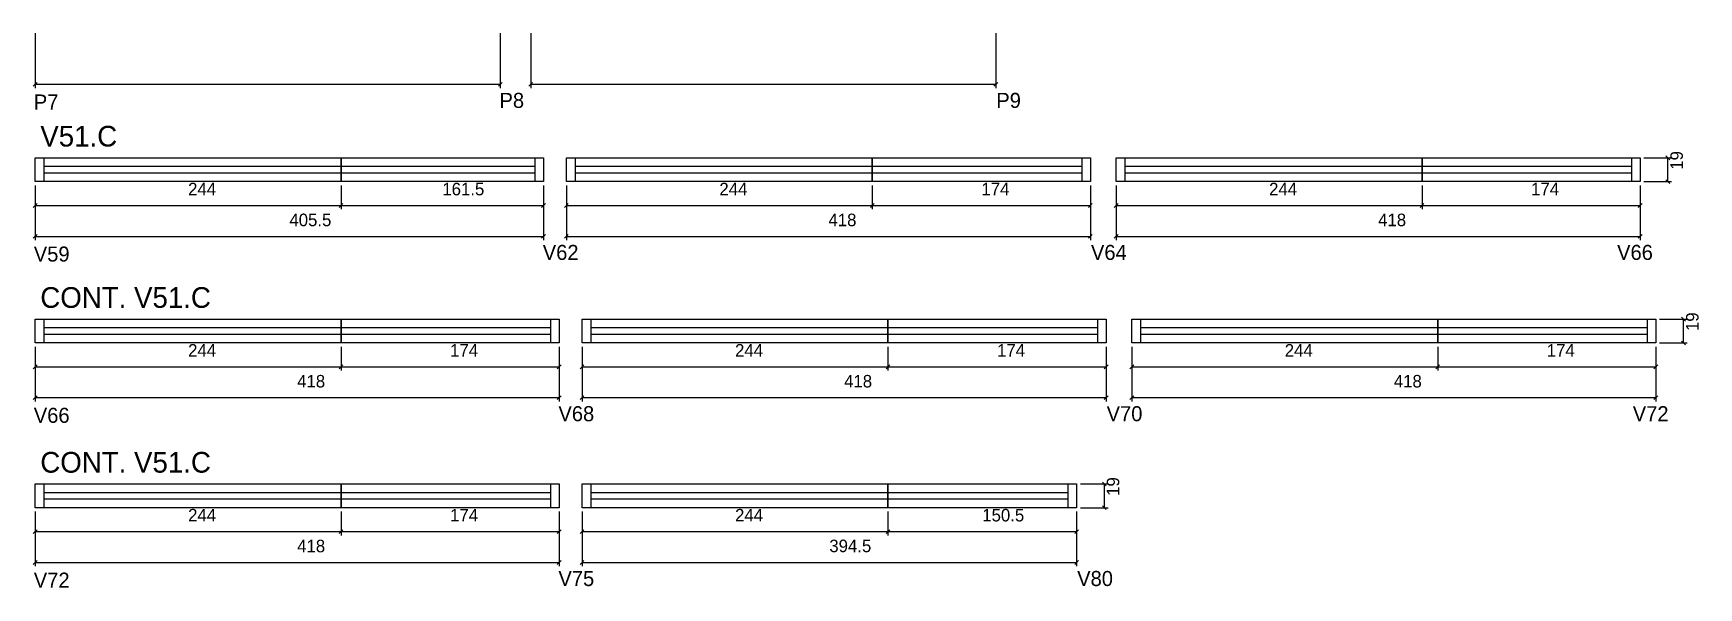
# Model space of a CAD drawing. Header units: metres. Extents: x 4082 to 5411, y 1771 to 2213.
import ezdxf

# ---------------------------------------------------------------- set-up
doc = ezdxf.new("R2010")
doc.units = ezdxf.units.M
for name, color, linetype in [('5', 7, 'Continuous'), ('COTA', 7, 'Continuous'), ('NOMENCLATURA', 7, 'Continuous'), ('Painéis', 7, 'Continuous'), ('SARR_2.2x7', 7, 'Continuous')]:
    doc.layers.add(name, color=color, linetype=linetype)

msp = doc.modelspace()

# ---------------------------------------------------------------- linework, layer by layer
at = {"layer": 'COTA', "color": 4, "lineweight": 25}
for p, q in [((4083.8, 2212.9), (4083.8, 2169.2)), ((4454.8, 2212.9), (4454.8, 2169.2)), ((4479.1, 2212.9), (4479.1, 2169.2)), ((4850.1, 2212.9), (4850.1, 2169.2)), ((4083.8, 2172.2), (4454.8, 2172.2)), ((4479.1, 2172.2), (4850.1, 2172.2)), ((5367.1, 2113.6), (5389.2, 2113.6)), ((5386.2, 2094.6), (5386.2, 2113.6)), ((4083.8, 2091.6), (4083.8, 2072.6)), ((4083.8, 2091.6), (4083.8, 2048)), ((4327.8, 2091.6), (4327.8, 2072.6)), ((4327.8, 2091.6), (4327.8, 2072.6)), ((4489.3, 2091.6), (4489.3, 2072.6)), ((4489.3, 2091.6), (4489.3, 2048)), ((4507.6, 2091.6), (4507.6, 2072.6)), ((4507.6, 2091.6), (4507.6, 2048)), ((4751.6, 2091.6), (4751.6, 2072.6)), ((4751.6, 2091.6), (4751.6, 2072.6)), ((4925.6, 2091.6), (4925.6, 2072.6)), ((4925.6, 2091.6), (4925.6, 2048)), ((4946.1, 2091.6), (4946.1, 2072.6)), ((4946.1, 2091.6), (4946.1, 2048)), ((5190.1, 2091.6), (5190.1, 2072.6)), ((5190.1, 2091.6), (5190.1, 2072.6)), ((5364.1, 2091.6), (5364.1, 2072.6)), ((5364.1, 2091.6), (5364.1, 2048)), ((5367.1, 2094.6), (5389.2, 2094.6)), ((4083.8, 2075.6), (4327.8, 2075.6)), ((4327.8, 2075.6), (4489.3, 2075.6)), ((4507.6, 2075.6), (4751.6, 2075.6)), ((4751.6, 2075.6), (4925.6, 2075.6)), ((4946.1, 2075.6), (5190.1, 2075.6)), ((5190.1, 2075.6), (5364.1, 2075.6)), ((4083.8, 2051), (4489.3, 2051)), ((4507.6, 2051), (4925.6, 2051)), ((4946.1, 2051), (5364.1, 2051)), ((5379.6, 1985), (5401.7, 1985)), ((5398.7, 1966), (5398.7, 1985)), ((4083.8, 1963), (4083.8, 1944)), ((4083.8, 1963), (4083.8, 1919.4)), ((4327.8, 1963), (4327.8, 1944)), ((4327.8, 1963), (4327.8, 1944)), ((4501.8, 1963), (4501.8, 1944)), ((4501.8, 1963), (4501.8, 1919.4)), ((4520.1, 1963), (4520.1, 1944)), ((4520.1, 1963), (4520.1, 1919.4)), ((4764.1, 1963), (4764.1, 1944)), ((4764.1, 1963), (4764.1, 1944)), ((4938.1, 1963), (4938.1, 1944)), ((4938.1, 1963), (4938.1, 1919.4)), ((4958.6, 1963), (4958.6, 1944)), ((4958.6, 1963), (4958.6, 1919.4)), ((5202.6, 1963), (5202.6, 1944)), ((5202.6, 1963), (5202.6, 1944)), ((5376.6, 1963), (5376.6, 1944)), ((5376.6, 1963), (5376.6, 1919.4)), ((5379.6, 1966), (5401.7, 1966)), ((4083.8, 1947), (4327.8, 1947)), ((4327.8, 1947), (4501.8, 1947)), ((4520.1, 1947), (4764.1, 1947)), ((4764.1, 1947), (4938.1, 1947)), ((4958.6, 1947), (5202.6, 1947)), ((5202.6, 1947), (5376.6, 1947)), ((4083.8, 1922.4), (4501.8, 1922.4)), ((4520.1, 1922.4), (4938.1, 1922.4)), ((4958.6, 1922.4), (5376.6, 1922.4)), ((4917.6, 1853.6), (4939.7, 1853.6)), ((4936.7, 1834.6), (4936.7, 1853.6)), ((4917.6, 1834.6), (4939.7, 1834.6)), ((4083.8, 1831.6), (4083.8, 1812.6)), ((4083.8, 1831.6), (4083.8, 1788)), ((4327.8, 1831.6), (4327.8, 1812.6)), ((4327.8, 1831.6), (4327.8, 1812.6)), ((4501.8, 1831.6), (4501.8, 1812.6)), ((4501.8, 1831.6), (4501.8, 1788)), ((4520.1, 1831.6), (4520.1, 1812.6)), ((4520.1, 1831.6), (4520.1, 1788)), ((4764.1, 1831.6), (4764.1, 1812.6)), ((4764.1, 1831.6), (4764.1, 1812.6)), ((4914.6, 1831.6), (4914.6, 1812.6)), ((4914.6, 1831.6), (4914.6, 1788)), ((4083.8, 1815.6), (4327.8, 1815.6)), ((4327.8, 1815.6), (4501.8, 1815.6)), ((4520.1, 1815.6), (4764.1, 1815.6)), ((4764.1, 1815.6), (4914.6, 1815.6)), ((4083.8, 1791), (4501.8, 1791)), ((4520.1, 1791), (4914.6, 1791))]:
    msp.add_line(p, q, dxfattribs=at)
at = {"layer": 'COTA', "color": 0, "lineweight": 25}
for p, q in [((4085.3, 2173.7), (4082.3, 2170.7)), ((4453.3, 2170.7), (4456.3, 2173.7)), ((4480.6, 2173.7), (4477.6, 2170.7)), ((4848.6, 2170.7), (4851.6, 2173.7)), ((5387.7, 2112.1), (5384.7, 2115.1)), ((5384.7, 2096.1), (5387.7, 2093.1)), ((4085.3, 2077.1), (4082.3, 2074.1)), ((4326.3, 2074.1), (4329.3, 2077.1)), ((4329.3, 2077.1), (4326.3, 2074.1)), ((4487.8, 2074.1), (4490.8, 2077.1)), ((4509.1, 2077.1), (4506.1, 2074.1)), ((4750.1, 2074.1), (4753.1, 2077.1)), ((4753.1, 2077.1), (4750.1, 2074.1)), ((4924.1, 2074.1), (4927.1, 2077.1)), ((4947.6, 2077.1), (4944.6, 2074.1)), ((5188.6, 2074.1), (5191.6, 2077.1)), ((5191.6, 2077.1), (5188.6, 2074.1)), ((5362.6, 2074.1), (5365.6, 2077.1)), ((4085.3, 2052.5), (4082.3, 2049.5)), ((4487.8, 2049.5), (4490.8, 2052.5)), ((4509.1, 2052.5), (4506.1, 2049.5)), ((4924.1, 2049.5), (4927.1, 2052.5)), ((4947.6, 2052.5), (4944.6, 2049.5)), ((5362.6, 2049.5), (5365.6, 2052.5)), ((5400.2, 1983.5), (5397.2, 1986.5)), ((5397.2, 1967.5), (5400.2, 1964.5)), ((4085.3, 1948.5), (4082.3, 1945.5)), ((4326.3, 1945.5), (4329.3, 1948.5)), ((4329.3, 1948.5), (4326.3, 1945.5)), ((4500.3, 1945.5), (4503.3, 1948.5)), ((4521.6, 1948.5), (4518.6, 1945.5)), ((4762.6, 1945.5), (4765.6, 1948.5)), ((4765.6, 1948.5), (4762.6, 1945.5)), ((4936.6, 1945.5), (4939.6, 1948.5)), ((4960.1, 1948.5), (4957.1, 1945.5)), ((5201.1, 1945.5), (5204.1, 1948.5)), ((5204.1, 1948.5), (5201.1, 1945.5)), ((5375.1, 1945.5), (5378.1, 1948.5)), ((4085.3, 1923.9), (4082.3, 1920.9)), ((4500.3, 1920.9), (4503.3, 1923.9)), ((4521.6, 1923.9), (4518.6, 1920.9)), ((4936.6, 1920.9), (4939.6, 1923.9)), ((4960.1, 1923.9), (4957.1, 1920.9)), ((5375.1, 1920.9), (5378.1, 1923.9)), ((4938.2, 1852.1), (4935.2, 1855.1)), ((4935.2, 1836.1), (4938.2, 1833.1)), ((4085.3, 1817.1), (4082.3, 1814.1)), ((4326.3, 1814.1), (4329.3, 1817.1)), ((4329.3, 1817.1), (4326.3, 1814.1)), ((4500.3, 1814.1), (4503.3, 1817.1)), ((4521.6, 1817.1), (4518.6, 1814.1)), ((4762.6, 1814.1), (4765.6, 1817.1)), ((4765.6, 1817.1), (4762.6, 1814.1)), ((4913.1, 1814.1), (4916.1, 1817.1)), ((4085.3, 1792.5), (4082.3, 1789.5)), ((4500.3, 1789.5), (4503.3, 1792.5)), ((4521.6, 1792.5), (4518.6, 1789.5)), ((4913.1, 1789.5), (4916.1, 1792.5))]:
    msp.add_line(p, q, dxfattribs=at)
at = {"layer": 'Painéis', "color": 200, "lineweight": 25}
for points in [[(4327.8, 2094.6), (4083.8, 2094.6), (4083.8, 2113.6), (4327.8, 2113.6)], [(4327.8, 2113.6), (4489.3, 2113.6), (4489.3, 2094.6), (4327.8, 2094.6)], [(4751.6, 2094.6), (4507.6, 2094.6), (4507.6, 2113.6), (4751.6, 2113.6)], [(4751.6, 2113.6), (4925.6, 2113.6), (4925.6, 2094.6), (4751.6, 2094.6)], [(5190.1, 2094.6), (4946.1, 2094.6), (4946.1, 2113.6), (5190.1, 2113.6)], [(5190.1, 2113.6), (5364.1, 2113.6), (5364.1, 2094.6), (5190.1, 2094.6)], [(4327.8, 1966), (4083.8, 1966), (4083.8, 1985), (4327.8, 1985)], [(4327.8, 1985), (4501.8, 1985), (4501.8, 1966), (4327.8, 1966)], [(4764.1, 1966), (4520.1, 1966), (4520.1, 1985), (4764.1, 1985)], [(4764.1, 1985), (4938.1, 1985), (4938.1, 1966), (4764.1, 1966)], [(5202.6, 1966), (4958.6, 1966), (4958.6, 1985), (5202.6, 1985)], [(5202.6, 1985), (5376.6, 1985), (5376.6, 1966), (5202.6, 1966)], [(4327.8, 1834.6), (4083.8, 1834.6), (4083.8, 1853.6), (4327.8, 1853.6)], [(4327.8, 1853.6), (4501.8, 1853.6), (4501.8, 1834.6), (4327.8, 1834.6)], [(4764.1, 1834.6), (4520.1, 1834.6), (4520.1, 1853.6), (4764.1, 1853.6)], [(4764.1, 1853.6), (4914.6, 1853.6), (4914.6, 1834.6), (4764.1, 1834.6)]]:
    msp.add_lwpolyline(points, close=True, dxfattribs=at)
at = {"layer": 'SARR_2.2x7', "color": 40, "lineweight": 25}
for p, q in [((4090.8, 2113.6), (4090.8, 2094.6)), ((4482.3, 2113.6), (4482.3, 2094.6)), ((4514.6, 2113.6), (4514.6, 2094.6)), ((4918.6, 2113.6), (4918.6, 2094.6)), ((4953.1, 2113.6), (4953.1, 2094.6)), ((5357.1, 2113.6), (5357.1, 2094.6)), ((4327.8, 2106.6), (4090.8, 2106.6)), ((4090.8, 2101.6), (4327.8, 2101.6)), ((4482.3, 2106.6), (4327.8, 2106.6)), ((4327.8, 2101.6), (4482.3, 2101.6)), ((4751.6, 2106.6), (4514.6, 2106.6)), ((4514.6, 2101.6), (4751.6, 2101.6)), ((4918.6, 2106.6), (4751.6, 2106.6)), ((4751.6, 2101.6), (4918.6, 2101.6)), ((5190.1, 2106.6), (4953.1, 2106.6)), ((4953.1, 2101.6), (5190.1, 2101.6)), ((5357.1, 2106.6), (5190.1, 2106.6)), ((5190.1, 2101.6), (5357.1, 2101.6)), ((4090.8, 1985), (4090.8, 1966)), ((4494.8, 1985), (4494.8, 1966)), ((4527.1, 1985), (4527.1, 1966)), ((4931.1, 1985), (4931.1, 1966)), ((4965.6, 1985), (4965.6, 1966)), ((5369.6, 1985), (5369.6, 1966)), ((4327.8, 1978), (4090.8, 1978)), ((4090.8, 1973), (4327.8, 1973)), ((4494.8, 1978), (4327.8, 1978)), ((4327.8, 1973), (4494.8, 1973)), ((4764.1, 1978), (4527.1, 1978)), ((4527.1, 1973), (4764.1, 1973)), ((4931.1, 1978), (4764.1, 1978)), ((4764.1, 1973), (4931.1, 1973)), ((5202.6, 1978), (4965.6, 1978)), ((4965.6, 1973), (5202.6, 1973)), ((5369.6, 1978), (5202.6, 1978)), ((5202.6, 1973), (5369.6, 1973)), ((4090.8, 1853.6), (4090.8, 1834.6)), ((4327.8, 1846.6), (4090.8, 1846.6)), ((4494.8, 1846.6), (4327.8, 1846.6)), ((4494.8, 1853.6), (4494.8, 1834.6)), ((4527.1, 1853.6), (4527.1, 1834.6)), ((4764.1, 1846.6), (4527.1, 1846.6)), ((4907.6, 1846.6), (4764.1, 1846.6)), ((4907.6, 1853.6), (4907.6, 1834.6)), ((4090.8, 1841.6), (4327.8, 1841.6)), ((4327.8, 1841.6), (4494.8, 1841.6)), ((4527.1, 1841.6), (4764.1, 1841.6)), ((4764.1, 1841.6), (4907.6, 1841.6))]:
    msp.add_line(p, q, dxfattribs=at)

# ---------------------------------------------------------------- texts
at = {"layer": '5', "color": 5, "lineweight": 25}
for s, p in [('P8', (4454.2, 2153.4)), ('P9', (4850.5, 2153.4)), ('P7', (4082.7, 2152.1)), ('V59', (4082.7, 2030.9)), ('V62', (4488.7, 2032.2)), ('V64', (4926, 2032.2)), ('V66', (5345.7, 2032.2)), ('V66', (4082.7, 1902.3)), ('V68', (4501.2, 1903.6)), ('V70', (4938.5, 1903.6)), ('V72', (5358.2, 1903.6)), ('V72', (4082.7, 1770.9)), ('V75', (4501.2, 1772.2)), ('V80', (4915, 1772.2))]:
    msp.add_text(s, height=12, rotation=360, dxfattribs=at).set_placement(p)
at = {"layer": 'COTA', "color": 240, "lineweight": 25}
for p in [(5398.2, 2104.1), (5410.7, 1975.5), (4948.6, 1844.1)]:
    msp.add_text('19', height=10, rotation=90, dxfattribs=at).set_placement(p)
for s, p in [('244', (4205.8, 2083.7)), ('161.5', (4408.6, 2083.7)), ('244', (4629.6, 2083.7)), ('174', (4838.6, 2083.7)), ('244', (5068.1, 2083.7)), ('174', (5277.1, 2083.7)), ('405.5', (4286.6, 2059.1)), ('418', (4716.6, 2059.1)), ('418', (5155.1, 2059.1)), ('244', (4205.8, 1955.1)), ('174', (4414.8, 1955.1)), ('244', (4642.1, 1955.1)), ('174', (4851.1, 1955.1)), ('244', (5080.6, 1955.1)), ('174', (5289.6, 1955.1)), ('418', (4292.8, 1930.5)), ('418', (4729.1, 1930.5)), ('418', (5167.6, 1930.5)), ('244', (4205.8, 1823.7)), ('174', (4414.8, 1823.7)), ('244', (4642.1, 1823.7)), ('150.5', (4839.3, 1823.7)), ('418', (4292.8, 1799.1)), ('394.5', (4717.3, 1799.2))]:
    msp.add_text(s, height=10, dxfattribs=at).set_placement(p)
at = {"layer": 'NOMENCLATURA', "color": 7, "lineweight": 25}
for s, p in [('V51.C', (4087.9, 2122.6)), ('CONT. V51.C', (4087.9, 1994)), ('CONT. V51.C', (4087.9, 1862.6))]:
    msp.add_text(s, height=16.5, dxfattribs=at).set_placement(p)

doc.saveas('drawing.dxf')
